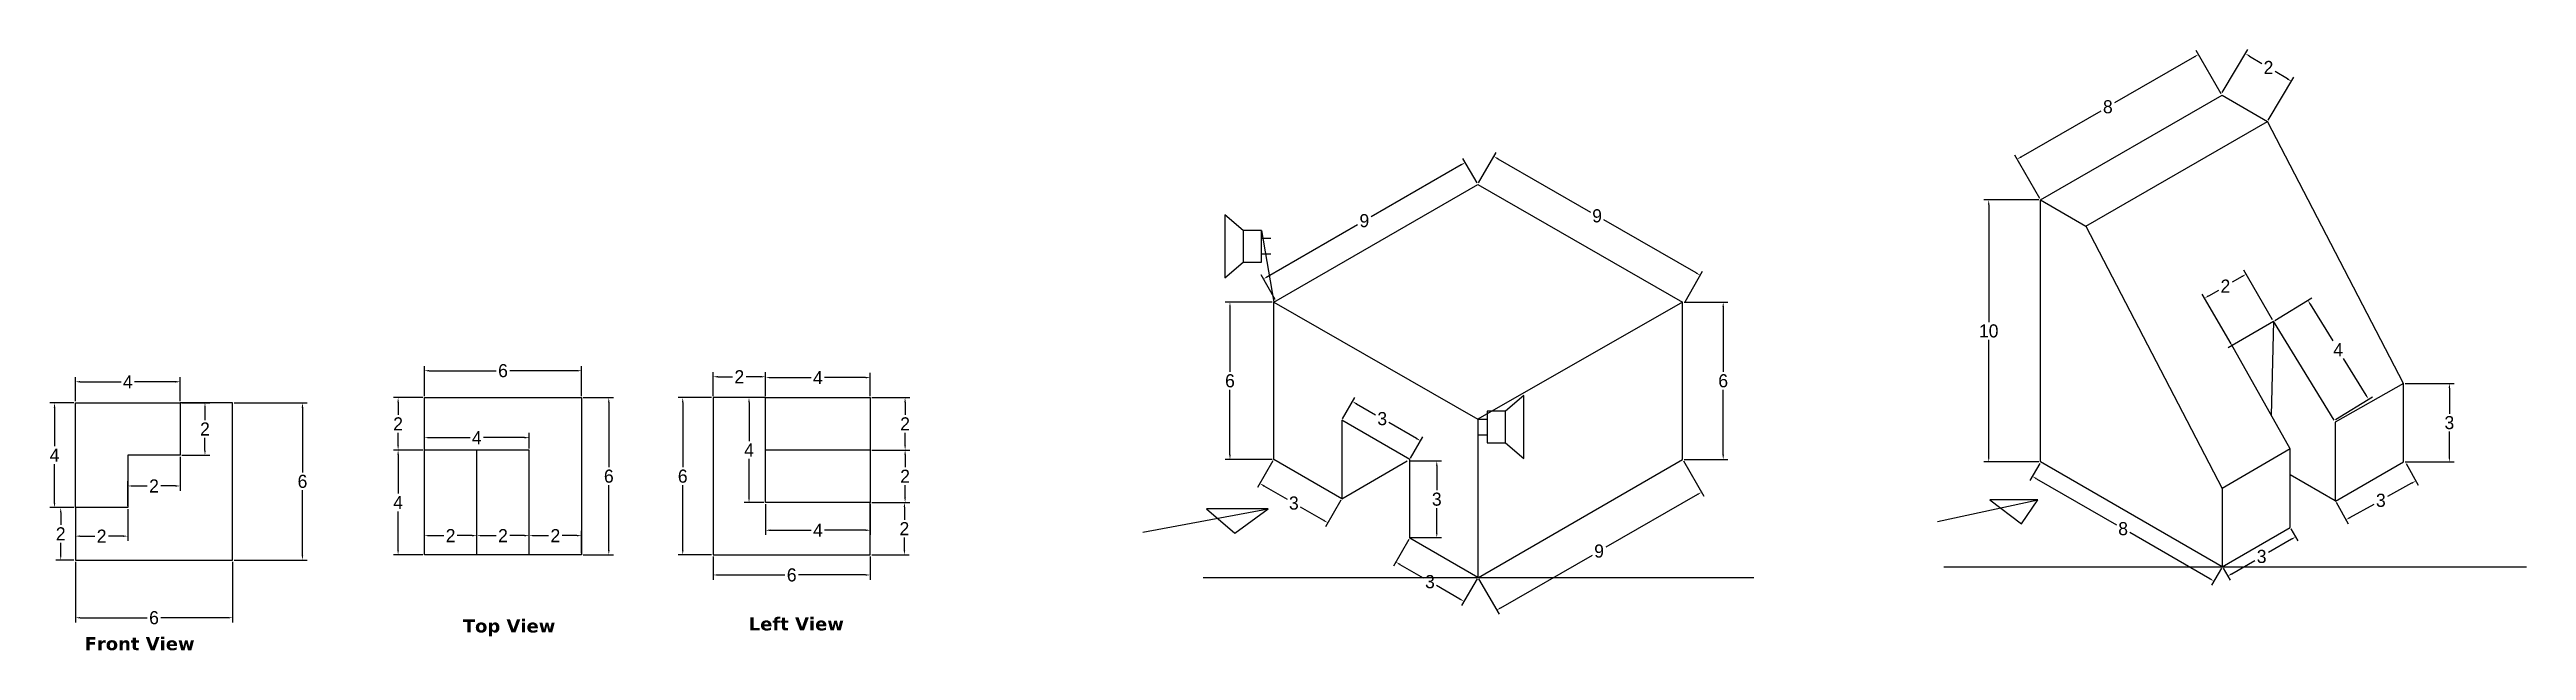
# Model space of a CAD drawing. Header units: inches. Extents: x 14.1 to 108.7, y 10.4 to 33.3.
import ezdxf

# ---------------------------------------------------------------- set-up
doc = ezdxf.new("R2010")
doc.units = ezdxf.units.IN
doc.header["$MEASUREMENT"] = 0
doc.dimstyles.get("Standard").update_dxf_attribs({"dimtxt": 0.5, "dimasz": 0.18, "dimexe": 0.18, "dimexo": 0.0625, "dimgap": 0.09, "dimtad": 0, "dimtih": 1, "dimtoh": 1, "dimdec": 0, "dimzin": 0, "dimdsep": 46, "dimtxsty": 'Standard', "dimcen": 0.09, "dimadec": 0, "dimazin": 0, "dimtfac": 1, "dimtdec": 0, "dimtofl": 0, "dimtmove": 0, "dimatfit": 3, "dimfxl": 1, "dimtolj": 1, "dimtzin": 0, "dimarcsym": 0})

# ---------------------------------------------------------------- blocks, each defined once
blk = doc.blocks.new('*D2')
at = {"color": 0, "lineweight": -2}
for p, q in [((21.146, 19.86), (23.931, 19.86)), ((23.751, 19.68), (23.751, 17.2)), ((23.751, 14.04), (23.751, 16.52)), ((21.146, 13.86), (23.931, 13.86))]:
    blk.add_line(p, q, dxfattribs=at)
at = {"color": 0}
for points in [[(23.721, 19.68), (23.781, 19.68), (23.751, 19.86)], [(23.721, 14.04), (23.781, 14.04), (23.751, 13.86)]]:
    blk.add_solid(points, dxfattribs=at)
at = {"layer": 'Defpoints', "color": 0}
for p in [(21.084, 19.86), (23.751, 19.86), (21.084, 13.86)]:
    blk.add_point(p, dxfattribs=at)
at = {"color": 0, "insert": (23.751, 16.86), "char_height": 0.5, "attachment_point": 5}
blk.add_mtext('\\A1;6', dxfattribs=at)
blk = doc.blocks.new('*D3')
at = {"color": 0, "lineweight": -2}
for p, q in [((15.084, 13.797), (15.084, 11.477)), ((21.084, 13.797), (21.084, 11.477)), ((15.264, 11.657), (17.827, 11.657)), ((20.904, 11.657), (18.34, 11.657))]:
    blk.add_line(p, q, dxfattribs=at)
at = {"color": 0}
for points in [[(15.264, 11.687), (15.264, 11.627), (15.084, 11.657)], [(20.904, 11.687), (20.904, 11.627), (21.084, 11.657)]]:
    blk.add_solid(points, dxfattribs=at)
at = {"layer": 'Defpoints', "color": 0}
for p in [(15.084, 13.86), (21.084, 13.86), (21.084, 11.657)]:
    blk.add_point(p, dxfattribs=at)
at = {"color": 0, "insert": (18.084, 11.657), "char_height": 0.5, "attachment_point": 5}
blk.add_mtext('\\A1;6', dxfattribs=at)
blk = doc.blocks.new('*D4')
at = {"color": 0, "lineweight": -2}
for p, q in [((15.084, 15.797), (15.084, 14.591)), ((17.084, 15.797), (17.084, 14.591)), ((15.264, 14.771), (15.827, 14.771)), ((16.904, 14.771), (16.34, 14.771))]:
    blk.add_line(p, q, dxfattribs=at)
at = {"color": 0}
for points in [[(15.264, 14.801), (15.264, 14.741), (15.084, 14.771)], [(16.904, 14.801), (16.904, 14.741), (17.084, 14.771)]]:
    blk.add_solid(points, dxfattribs=at)
at = {"layer": 'Defpoints', "color": 0}
for p in [(15.084, 15.86), (17.084, 15.86), (17.084, 14.771)]:
    blk.add_point(p, dxfattribs=at)
at = {"color": 0, "insert": (16.084, 14.771), "char_height": 0.5, "attachment_point": 5}
blk.add_mtext('\\A1;2', dxfattribs=at)
blk = doc.blocks.new('*D5')
at = {"color": 0, "lineweight": -2}
for p, q in [((19.084, 17.797), (19.084, 16.506)), ((17.084, 15.922), (17.084, 16.866)), ((17.264, 16.686), (17.827, 16.686)), ((18.904, 16.686), (18.34, 16.686))]:
    blk.add_line(p, q, dxfattribs=at)
at = {"color": 0}
for points in [[(17.264, 16.716), (17.264, 16.656), (17.084, 16.686)], [(18.904, 16.716), (18.904, 16.656), (19.084, 16.686)]]:
    blk.add_solid(points, dxfattribs=at)
at = {"layer": 'Defpoints', "color": 0}
for p in [(19.084, 17.86), (19.084, 16.686), (17.084, 15.86)]:
    blk.add_point(p, dxfattribs=at)
at = {"color": 0, "insert": (18.084, 16.686), "char_height": 0.5, "attachment_point": 5}
blk.add_mtext('\\A1;2', dxfattribs=at)
blk = doc.blocks.new('*D6')
at = {"color": 0, "lineweight": -2}
for p, q in [((15.084, 19.922), (15.084, 20.843)), ((19.084, 19.922), (19.084, 20.843)), ((15.264, 20.663), (16.827, 20.663)), ((18.904, 20.663), (17.34, 20.663))]:
    blk.add_line(p, q, dxfattribs=at)
at = {"color": 0}
for points in [[(15.264, 20.693), (15.264, 20.633), (15.084, 20.663)], [(18.904, 20.693), (18.904, 20.633), (19.084, 20.663)]]:
    blk.add_solid(points, dxfattribs=at)
at = {"layer": 'Defpoints', "color": 0}
for p in [(15.084, 19.86), (19.084, 20.663), (19.084, 19.86)]:
    blk.add_point(p, dxfattribs=at)
at = {"color": 0, "insert": (17.084, 20.663), "char_height": 0.5, "attachment_point": 5}
blk.add_mtext('\\A1;4', dxfattribs=at)
blk = doc.blocks.new('*D7')
at = {"color": 0, "lineweight": -2}
for p, q in [((28.406, 20.12), (28.406, 21.265)), ((28.586, 21.085), (31.149, 21.085)), ((34.226, 21.085), (31.662, 21.085)), ((34.406, 20.12), (34.406, 21.265))]:
    blk.add_line(p, q, dxfattribs=at)
at = {"color": 0}
for points in [[(28.586, 21.115), (28.586, 21.055), (28.406, 21.085)], [(34.226, 21.115), (34.226, 21.055), (34.406, 21.085)]]:
    blk.add_solid(points, dxfattribs=at)
at = {"layer": 'Defpoints', "color": 0}
for p in [(34.406, 21.085), (28.406, 20.058), (34.406, 20.058)]:
    blk.add_point(p, dxfattribs=at)
at = {"color": 0, "insert": (31.406, 21.085), "char_height": 0.5, "attachment_point": 5}
blk.add_mtext('\\A1;6', dxfattribs=at)
blk = doc.blocks.new('*D8')
at = {"color": 0, "lineweight": -2}
for p, q in [((28.406, 18.12), (28.406, 18.71)), ((28.586, 18.53), (30.149, 18.53)), ((32.226, 18.53), (30.662, 18.53)), ((32.406, 18.12), (32.406, 18.71))]:
    blk.add_line(p, q, dxfattribs=at)
at = {"color": 0}
for points in [[(28.586, 18.56), (28.586, 18.5), (28.406, 18.53)], [(32.226, 18.56), (32.226, 18.5), (32.406, 18.53)]]:
    blk.add_solid(points, dxfattribs=at)
at = {"layer": 'Defpoints', "color": 0}
for p in [(28.406, 18.058), (32.406, 18.53), (32.406, 18.058)]:
    blk.add_point(p, dxfattribs=at)
at = {"color": 0, "insert": (30.406, 18.53), "char_height": 0.5, "attachment_point": 5}
blk.add_mtext('\\A1;4', dxfattribs=at)
blk = doc.blocks.new('*D9')
at = {"color": 0, "lineweight": -2}
for p, q in [((28.406, 14.12), (28.406, 14.97)), ((28.586, 14.79), (29.149, 14.79)), ((30.226, 14.79), (29.662, 14.79)), ((30.406, 14.12), (30.406, 14.97))]:
    blk.add_line(p, q, dxfattribs=at)
at = {"color": 0}
for points in [[(28.586, 14.82), (28.586, 14.76), (28.406, 14.79)], [(30.226, 14.82), (30.226, 14.76), (30.406, 14.79)]]:
    blk.add_solid(points, dxfattribs=at)
at = {"layer": 'Defpoints', "color": 0}
for p in [(30.406, 14.79), (28.406, 14.058), (30.406, 14.058)]:
    blk.add_point(p, dxfattribs=at)
at = {"color": 0, "insert": (29.406, 14.79), "char_height": 0.5, "attachment_point": 5}
blk.add_mtext('\\A1;2', dxfattribs=at)
blk = doc.blocks.new('*D10')
at = {"color": 0, "lineweight": -2}
for p, q in [((30.406, 14.12), (30.406, 14.97)), ((30.586, 14.79), (31.149, 14.79)), ((32.226, 14.79), (31.662, 14.79)), ((32.406, 14.12), (32.406, 14.97))]:
    blk.add_line(p, q, dxfattribs=at)
at = {"color": 0}
for points in [[(30.586, 14.82), (30.586, 14.76), (30.406, 14.79)], [(32.226, 14.82), (32.226, 14.76), (32.406, 14.79)]]:
    blk.add_solid(points, dxfattribs=at)
at = {"layer": 'Defpoints', "color": 0}
for p in [(32.406, 14.79), (30.406, 14.058), (32.406, 14.058)]:
    blk.add_point(p, dxfattribs=at)
at = {"color": 0, "insert": (31.406, 14.79), "char_height": 0.5, "attachment_point": 5}
blk.add_mtext('\\A1;2', dxfattribs=at)
blk = doc.blocks.new('*D11')
at = {"color": 0, "lineweight": -2}
for p, q in [((32.406, 14.12), (32.406, 14.97)), ((32.586, 14.79), (33.149, 14.79)), ((34.226, 14.79), (33.662, 14.79)), ((34.406, 14.12), (34.406, 14.97))]:
    blk.add_line(p, q, dxfattribs=at)
at = {"color": 0}
for points in [[(32.586, 14.82), (32.586, 14.76), (32.406, 14.79)], [(34.226, 14.82), (34.226, 14.76), (34.406, 14.79)]]:
    blk.add_solid(points, dxfattribs=at)
at = {"layer": 'Defpoints', "color": 0}
for p in [(34.406, 14.79), (32.406, 14.058), (34.406, 14.058)]:
    blk.add_point(p, dxfattribs=at)
at = {"color": 0, "insert": (33.406, 14.79), "char_height": 0.5, "attachment_point": 5}
blk.add_mtext('\\A1;2', dxfattribs=at)
blk = doc.blocks.new('*D12')
at = {"color": 0, "lineweight": -2}
for p, q in [((34.468, 20.058), (35.625, 20.058)), ((35.445, 19.878), (35.445, 17.398)), ((35.445, 14.238), (35.445, 16.718)), ((34.468, 14.058), (35.625, 14.058))]:
    blk.add_line(p, q, dxfattribs=at)
at = {"color": 0}
for points in [[(35.415, 19.878), (35.475, 19.878), (35.445, 20.058)], [(35.415, 14.238), (35.475, 14.238), (35.445, 14.058)]]:
    blk.add_solid(points, dxfattribs=at)
at = {"layer": 'Defpoints', "color": 0}
for p in [(34.406, 20.058), (35.445, 20.058), (34.406, 14.058)]:
    blk.add_point(p, dxfattribs=at)
at = {"color": 0, "insert": (35.445, 17.058), "char_height": 0.5, "attachment_point": 5}
blk.add_mtext('\\A1;6', dxfattribs=at)
blk = doc.blocks.new('*D14')
at = {"color": 0, "lineweight": -2}
for p, q in [((39.428, 13.995), (39.428, 13.109)), ((39.608, 13.289), (42.171, 13.289)), ((45.248, 13.289), (42.684, 13.289)), ((45.428, 13.995), (45.428, 13.109))]:
    blk.add_line(p, q, dxfattribs=at)
at = {"color": 0}
for points in [[(39.608, 13.319), (39.608, 13.259), (39.428, 13.289)], [(45.248, 13.319), (45.248, 13.259), (45.428, 13.289)]]:
    blk.add_solid(points, dxfattribs=at)
at = {"layer": 'Defpoints', "color": 0}
for p in [(39.428, 14.058), (45.428, 14.058), (45.428, 13.289)]:
    blk.add_point(p, dxfattribs=at)
at = {"color": 0, "insert": (42.428, 13.289), "char_height": 0.5, "attachment_point": 5}
blk.add_mtext('\\A1;6', dxfattribs=at)
blk = doc.blocks.new('*D15')
at = {"color": 0, "lineweight": -2}
for p, q in [((39.365, 20.058), (38.088, 20.058)), ((38.268, 19.878), (38.268, 17.398)), ((38.268, 14.238), (38.268, 16.718)), ((39.365, 14.058), (38.088, 14.058))]:
    blk.add_line(p, q, dxfattribs=at)
at = {"color": 0}
for points in [[(38.238, 19.878), (38.298, 19.878), (38.268, 20.058)], [(38.238, 14.238), (38.298, 14.238), (38.268, 14.058)]]:
    blk.add_solid(points, dxfattribs=at)
at = {"layer": 'Defpoints', "color": 0}
for p in [(38.268, 20.058), (39.428, 20.058), (39.428, 14.058)]:
    blk.add_point(p, dxfattribs=at)
at = {"color": 0, "insert": (38.268, 17.058), "char_height": 0.5, "attachment_point": 5}
blk.add_mtext('\\A1;6', dxfattribs=at)
blk = doc.blocks.new('*D16')
at = {"color": 0, "lineweight": -2}
for p, q in [((45.49, 18.058), (46.936, 18.058)), ((46.756, 17.878), (46.756, 17.398)), ((46.756, 16.238), (46.756, 16.718)), ((45.49, 16.058), (46.936, 16.058))]:
    blk.add_line(p, q, dxfattribs=at)
at = {"color": 0}
for points in [[(46.726, 17.878), (46.786, 17.878), (46.756, 18.058)], [(46.726, 16.238), (46.786, 16.238), (46.756, 16.058)]]:
    blk.add_solid(points, dxfattribs=at)
at = {"layer": 'Defpoints', "color": 0}
for p in [(45.428, 18.058), (46.756, 18.058), (45.428, 16.058)]:
    blk.add_point(p, dxfattribs=at)
at = {"color": 0, "insert": (46.756, 17.058), "char_height": 0.5, "attachment_point": 5}
blk.add_mtext('\\A1;2', dxfattribs=at)
blk = doc.blocks.new('*D17')
at = {"color": 0, "lineweight": -2}
for p, q in [((45.49, 20.058), (46.936, 20.058)), ((46.756, 19.878), (46.756, 19.398)), ((45.49, 18.058), (46.936, 18.058)), ((46.756, 18.238), (46.756, 18.718))]:
    blk.add_line(p, q, dxfattribs=at)
at = {"color": 0}
for points in [[(46.726, 19.878), (46.786, 19.878), (46.756, 20.058)], [(46.726, 18.238), (46.786, 18.238), (46.756, 18.058)]]:
    blk.add_solid(points, dxfattribs=at)
at = {"layer": 'Defpoints', "color": 0}
for p in [(45.428, 20.058), (46.756, 20.058), (45.428, 18.058)]:
    blk.add_point(p, dxfattribs=at)
at = {"color": 0, "insert": (46.756, 19.058), "char_height": 0.5, "attachment_point": 5}
blk.add_mtext('\\A1;2', dxfattribs=at)
blk = doc.blocks.new('*D18')
at = {"color": 0, "lineweight": -2}
for p, q in [((41.428, 20.12), (41.428, 21.002)), ((41.608, 20.822), (43.171, 20.822)), ((45.248, 20.822), (43.684, 20.822)), ((45.428, 20.12), (45.428, 21.002))]:
    blk.add_line(p, q, dxfattribs=at)
at = {"color": 0}
for points in [[(41.608, 20.852), (41.608, 20.792), (41.428, 20.822)], [(45.248, 20.852), (45.248, 20.792), (45.428, 20.822)]]:
    blk.add_solid(points, dxfattribs=at)
at = {"layer": 'Defpoints', "color": 0}
for p in [(45.428, 20.822), (41.428, 20.058), (45.428, 20.058)]:
    blk.add_point(p, dxfattribs=at)
at = {"color": 0, "insert": (43.428, 20.822), "char_height": 0.5, "attachment_point": 5}
blk.add_mtext('\\A1;4', dxfattribs=at)
blk = doc.blocks.new('*D19')
at = {"color": 0, "lineweight": -2}
for p, q in [((41.365, 20.058), (40.618, 20.058)), ((40.798, 19.878), (40.798, 18.398)), ((40.798, 16.238), (40.798, 17.718)), ((41.365, 16.058), (40.618, 16.058))]:
    blk.add_line(p, q, dxfattribs=at)
at = {"color": 0}
for points in [[(40.768, 19.878), (40.828, 19.878), (40.798, 20.058)], [(40.768, 16.238), (40.828, 16.238), (40.798, 16.058)]]:
    blk.add_solid(points, dxfattribs=at)
at = {"layer": 'Defpoints', "color": 0}
for p in [(40.798, 20.058), (41.428, 20.058), (41.428, 16.058)]:
    blk.add_point(p, dxfattribs=at)
at = {"color": 0, "insert": (40.798, 18.058), "char_height": 0.5, "attachment_point": 5}
blk.add_mtext('\\A1;4', dxfattribs=at)
blk = doc.blocks.new('*D20')
at = {"color": 0, "lineweight": -2}
for p, q in [((45.49, 16.058), (46.91, 16.058)), ((46.73, 15.878), (46.73, 15.398)), ((46.73, 14.238), (46.73, 14.718)), ((45.49, 14.058), (46.91, 14.058))]:
    blk.add_line(p, q, dxfattribs=at)
at = {"color": 0}
for points in [[(46.7, 15.878), (46.76, 15.878), (46.73, 16.058)], [(46.7, 14.238), (46.76, 14.238), (46.73, 14.058)]]:
    blk.add_solid(points, dxfattribs=at)
at = {"layer": 'Defpoints', "color": 0}
for p in [(45.428, 16.058), (46.73, 16.058), (45.428, 14.058)]:
    blk.add_point(p, dxfattribs=at)
at = {"color": 0, "insert": (46.73, 15.058), "char_height": 0.5, "attachment_point": 5}
blk.add_mtext('\\A1;2', dxfattribs=at)
blk = doc.blocks.new('*D22')
at = {"color": 0, "lineweight": -2}
for p, q in [((19.146, 19.86), (20.209, 19.86)), ((20.029, 19.68), (20.029, 19.2)), ((20.029, 18.04), (20.029, 18.52)), ((19.146, 17.86), (20.209, 17.86))]:
    blk.add_line(p, q, dxfattribs=at)
at = {"color": 0}
for points in [[(19.999, 19.68), (20.059, 19.68), (20.029, 19.86)], [(19.999, 18.04), (20.059, 18.04), (20.029, 17.86)]]:
    blk.add_solid(points, dxfattribs=at)
at = {"layer": 'Defpoints', "color": 0}
for p in [(19.084, 19.86), (20.029, 19.86), (19.084, 17.86)]:
    blk.add_point(p, dxfattribs=at)
at = {"color": 0, "insert": (20.029, 18.86), "char_height": 0.5, "attachment_point": 5}
blk.add_mtext('\\A1;2', dxfattribs=at)
blk = doc.blocks.new('*D23')
at = {"color": 0, "lineweight": -2}
for p, q in [((15.021, 15.86), (14.342, 15.86)), ((14.522, 15.68), (14.522, 15.2)), ((14.522, 14.04), (14.522, 14.52)), ((15.021, 13.86), (14.342, 13.86))]:
    blk.add_line(p, q, dxfattribs=at)
at = {"color": 0}
for points in [[(14.492, 15.68), (14.552, 15.68), (14.522, 15.86)], [(14.492, 14.04), (14.552, 14.04), (14.522, 13.86)]]:
    blk.add_solid(points, dxfattribs=at)
at = {"layer": 'Defpoints', "color": 0}
for p in [(14.522, 15.86), (15.084, 15.86), (15.084, 13.86)]:
    blk.add_point(p, dxfattribs=at)
at = {"color": 0, "insert": (14.522, 14.86), "char_height": 0.5, "attachment_point": 5}
blk.add_mtext('\\A1;2', dxfattribs=at)
blk = doc.blocks.new('*D24')
at = {"color": 0, "lineweight": -2}
for p, q in [((15.021, 19.86), (14.105, 19.86)), ((14.285, 19.68), (14.285, 18.2)), ((14.285, 16.04), (14.285, 17.52)), ((15.021, 15.86), (14.105, 15.86))]:
    blk.add_line(p, q, dxfattribs=at)
at = {"color": 0}
for points in [[(14.255, 19.68), (14.315, 19.68), (14.285, 19.86)], [(14.255, 16.04), (14.315, 16.04), (14.285, 15.86)]]:
    blk.add_solid(points, dxfattribs=at)
at = {"layer": 'Defpoints', "color": 0}
for p in [(14.285, 19.86), (15.084, 19.86), (15.084, 15.86)]:
    blk.add_point(p, dxfattribs=at)
at = {"color": 0, "insert": (14.285, 17.86), "char_height": 0.5, "attachment_point": 5}
blk.add_mtext('\\A1;4', dxfattribs=at)
blk = doc.blocks.new('*D25')
at = {"color": 0, "lineweight": -2}
for p, q in [((28.343, 18.058), (27.222, 18.058)), ((27.402, 17.878), (27.402, 16.398)), ((27.402, 14.238), (27.402, 15.718)), ((28.343, 14.058), (27.222, 14.058))]:
    blk.add_line(p, q, dxfattribs=at)
at = {"color": 0}
for points in [[(27.372, 17.878), (27.432, 17.878), (27.402, 18.058)], [(27.372, 14.238), (27.432, 14.238), (27.402, 14.058)]]:
    blk.add_solid(points, dxfattribs=at)
at = {"layer": 'Defpoints', "color": 0}
for p in [(27.402, 18.058), (28.406, 18.058), (28.406, 14.058)]:
    blk.add_point(p, dxfattribs=at)
at = {"color": 0, "insert": (27.402, 16.058), "char_height": 0.5, "attachment_point": 5}
blk.add_mtext('\\A1;4', dxfattribs=at)
blk = doc.blocks.new('*D26')
at = {"color": 0, "lineweight": -2}
for p, q in [((28.343, 20.058), (27.222, 20.058)), ((27.402, 19.878), (27.402, 19.398)), ((28.343, 18.058), (27.222, 18.058)), ((27.402, 18.238), (27.402, 18.718))]:
    blk.add_line(p, q, dxfattribs=at)
at = {"color": 0}
for points in [[(27.372, 19.878), (27.432, 19.878), (27.402, 20.058)], [(27.372, 18.238), (27.432, 18.238), (27.402, 18.058)]]:
    blk.add_solid(points, dxfattribs=at)
at = {"layer": 'Defpoints', "color": 0}
for p in [(27.402, 20.058), (28.406, 20.058), (28.406, 18.058)]:
    blk.add_point(p, dxfattribs=at)
at = {"color": 0, "insert": (27.402, 19.058), "char_height": 0.5, "attachment_point": 5}
blk.add_mtext('\\A1;2', dxfattribs=at)
blk = doc.blocks.new('*D27')
at = {"color": 0, "lineweight": -2}
for p, q in [((41.428, 15.995), (41.428, 14.817)), ((45.428, 15.995), (45.428, 14.817)), ((41.608, 14.997), (43.171, 14.997)), ((45.248, 14.997), (43.684, 14.997))]:
    blk.add_line(p, q, dxfattribs=at)
at = {"color": 0}
for points in [[(41.608, 15.027), (41.608, 14.967), (41.428, 14.997)], [(45.248, 15.027), (45.248, 14.967), (45.428, 14.997)]]:
    blk.add_solid(points, dxfattribs=at)
at = {"layer": 'Defpoints', "color": 0}
for p in [(41.428, 16.058), (45.428, 16.058), (45.428, 14.997)]:
    blk.add_point(p, dxfattribs=at)
at = {"color": 0, "insert": (43.428, 14.997), "char_height": 0.5, "attachment_point": 5}
blk.add_mtext('\\A1;4', dxfattribs=at)
blk = doc.blocks.new('*D28')
at = {"color": 0, "lineweight": -2}
for p, q in [((39.428, 20.12), (39.428, 21.035)), ((39.608, 20.855), (40.171, 20.855)), ((41.248, 20.855), (40.684, 20.855)), ((41.428, 20.12), (41.428, 21.035))]:
    blk.add_line(p, q, dxfattribs=at)
at = {"color": 0}
for points in [[(39.608, 20.885), (39.608, 20.825), (39.428, 20.855)], [(41.248, 20.885), (41.248, 20.825), (41.428, 20.855)]]:
    blk.add_solid(points, dxfattribs=at)
at = {"layer": 'Defpoints', "color": 0}
for p in [(41.428, 20.855), (39.428, 20.058), (41.428, 20.058)]:
    blk.add_point(p, dxfattribs=at)
at = {"color": 0, "insert": (40.428, 20.855), "char_height": 0.5, "attachment_point": 5}
blk.add_mtext('\\A1;2', dxfattribs=at)
blk = doc.blocks.new('*D29')
at = {"color": 0, "lineweight": -2}
for p, q in [((76.5, 23.698), (78.167, 23.698)), ((77.987, 23.518), (77.987, 21.038)), ((77.987, 17.878), (77.987, 20.358)), ((76.5, 17.698), (78.167, 17.698))]:
    blk.add_line(p, q, dxfattribs=at)
at = {"color": 0}
for points in [[(77.957, 23.518), (78.017, 23.518), (77.987, 23.698)], [(77.957, 17.878), (78.017, 17.878), (77.987, 17.698)]]:
    blk.add_solid(points, dxfattribs=at)
at = {"layer": 'Defpoints', "color": 0}
for p in [(76.438, 23.698), (77.987, 23.698), (76.438, 17.698)]:
    blk.add_point(p, dxfattribs=at)
at = {"color": 0, "insert": (77.987, 20.698), "char_height": 0.5, "attachment_point": 5}
blk.add_mtext('\\A1;6', dxfattribs=at)
blk = doc.blocks.new('*D31')
at = {"color": 0, "lineweight": -2}
for p, q in [((76.469, 17.644), (77.247, 16.292)), ((77.001, 16.359), (73.505, 14.346)), ((69.496, 12.038), (72.992, 14.051)), ((68.652, 13.144), (69.43, 11.792))]:
    blk.add_line(p, q, dxfattribs=at)
at = {"color": 0}
for points in [[(76.986, 16.385), (77.016, 16.333), (77.157, 16.448)], [(69.481, 12.064), (69.511, 12.012), (69.34, 11.948)]]:
    blk.add_solid(points, dxfattribs=at)
at = {"layer": 'Defpoints', "color": 0}
for p in [(76.438, 17.698), (77.157, 16.448), (68.621, 13.198)]:
    blk.add_point(p, dxfattribs=at)
at = {"color": 0, "insert": (73.249, 14.198), "char_height": 0.5, "attachment_point": 5}
blk.add_mtext('\\A1;9', dxfattribs=at)
blk = doc.blocks.new('*D32')
at = {"color": 0, "lineweight": -2}
for p, q in [((63.456, 19.252), (63.926, 20.065)), ((63.991, 19.819), (64.714, 19.402)), ((66.278, 18.499), (65.228, 19.106)), ((66.054, 17.752), (66.524, 18.565))]:
    blk.add_line(p, q, dxfattribs=at)
at = {"color": 0}
for points in [[(64.006, 19.845), (63.976, 19.793), (63.836, 19.909)], [(66.293, 18.525), (66.263, 18.473), (66.434, 18.409)]]:
    blk.add_solid(points, dxfattribs=at)
at = {"layer": 'Defpoints', "color": 0}
for p in [(63.425, 19.198), (66.434, 18.409), (66.023, 17.698)]:
    blk.add_point(p, dxfattribs=at)
at = {"color": 0, "insert": (64.971, 19.254), "char_height": 0.5, "attachment_point": 5}
blk.add_mtext('\\A1;3', dxfattribs=at)
blk = doc.blocks.new('*D33')
at = {"color": 0, "lineweight": -2}
for p, q in [((60.795, 17.644), (60.207, 16.625)), ((60.453, 16.691), (61.339, 16.179)), ((63.394, 16.144), (62.805, 15.125)), ((62.739, 15.371), (61.853, 15.882))]:
    blk.add_line(p, q, dxfattribs=at)
at = {"color": 0}
for points in [[(60.468, 16.717), (60.438, 16.665), (60.297, 16.781)], [(62.754, 15.397), (62.724, 15.345), (62.895, 15.281)]]:
    blk.add_solid(points, dxfattribs=at)
at = {"layer": 'Defpoints', "color": 0}
for p in [(60.827, 17.698), (63.425, 16.198), (62.895, 15.281)]:
    blk.add_point(p, dxfattribs=at)
at = {"color": 0, "insert": (61.596, 16.031), "char_height": 0.5, "attachment_point": 5}
blk.add_mtext('\\A1;3', dxfattribs=at)
blk = doc.blocks.new('*D34')
at = {"color": 0, "lineweight": -2}
for p, q in [((65.992, 14.644), (65.403, 13.624)), ((65.649, 13.69), (66.535, 13.178)), ((67.935, 12.37), (67.048, 12.881)), ((68.59, 13.144), (68.001, 12.124))]:
    blk.add_line(p, q, dxfattribs=at)
at = {"color": 0}
for points in [[(65.664, 13.716), (65.634, 13.664), (65.493, 13.78)], [(67.95, 12.396), (67.92, 12.344), (68.091, 12.28)]]:
    blk.add_solid(points, dxfattribs=at)
at = {"layer": 'Defpoints', "color": 0}
for p in [(66.023, 14.698), (68.621, 13.198), (68.091, 12.28)]:
    blk.add_point(p, dxfattribs=at)
at = {"color": 0, "insert": (66.792, 13.03), "char_height": 0.5, "attachment_point": 5}
blk.add_mtext('\\A1;3', dxfattribs=at)
blk = doc.blocks.new('*D35')
at = {"color": 0, "lineweight": -2}
for p, q in [((67.983, 28.943), (64.544, 26.958)), ((68.59, 28.252), (68.049, 29.189)), ((60.592, 24.676), (64.031, 26.661)), ((60.887, 23.805), (60.346, 24.742))]:
    blk.add_line(p, q, dxfattribs=at)
at = {"color": 0}
for points in [[(67.968, 28.969), (67.998, 28.917), (68.139, 29.033)], [(60.577, 24.702), (60.607, 24.65), (60.436, 24.586)]]:
    blk.add_solid(points, dxfattribs=at)
at = {"layer": 'Defpoints', "color": 0}
for p in [(68.139, 29.033), (68.621, 28.198), (60.918, 23.751)]:
    blk.add_point(p, dxfattribs=at)
at = {"color": 0, "insert": (64.288, 26.81), "char_height": 0.5, "attachment_point": 5}
blk.add_mtext('\\A1;9', dxfattribs=at)
blk = doc.blocks.new('*D36')
at = {"color": 0, "lineweight": -2}
for p, q in [((68.652, 28.252), (69.324, 29.418)), ((69.39, 29.173), (72.917, 27.142)), ((76.957, 24.816), (73.43, 26.847)), ((76.531, 23.716), (77.203, 24.882))]:
    blk.add_line(p, q, dxfattribs=at)
at = {"color": 0}
for points in [[(69.405, 29.199), (69.375, 29.147), (69.234, 29.262)], [(76.972, 24.842), (76.942, 24.79), (77.113, 24.726)]]:
    blk.add_solid(points, dxfattribs=at)
at = {"layer": 'Defpoints', "color": 0}
for p in [(68.621, 28.198), (77.113, 24.726), (76.5, 23.662)]:
    blk.add_point(p, dxfattribs=at)
at = {"color": 0, "insert": (73.173, 26.994), "char_height": 0.5, "attachment_point": 5}
blk.add_mtext('\\A1;9', dxfattribs=at)
blk = doc.blocks.new('*D37')
at = {"color": 0, "lineweight": -2}
for p, q in [((60.764, 23.698), (58.978, 23.698)), ((59.158, 23.518), (59.158, 21.038)), ((59.158, 17.878), (59.158, 20.358)), ((60.764, 17.698), (58.978, 17.698))]:
    blk.add_line(p, q, dxfattribs=at)
at = {"color": 0}
for points in [[(59.128, 23.518), (59.188, 23.518), (59.158, 23.698)], [(59.128, 17.878), (59.188, 17.878), (59.158, 17.698)]]:
    blk.add_solid(points, dxfattribs=at)
at = {"layer": 'Defpoints', "color": 0}
for p in [(60.827, 23.698), (59.158, 17.698), (60.827, 17.698)]:
    blk.add_point(p, dxfattribs=at)
at = {"color": 0, "insert": (59.158, 20.698), "char_height": 0.5, "attachment_point": 5}
blk.add_mtext('\\A1;6', dxfattribs=at)
blk = doc.blocks.new('*D38')
at = {"color": 0, "lineweight": -2}
for p, q in [((66.054, 17.644), (67.233, 17.644)), ((67.053, 17.464), (67.053, 16.52)), ((67.053, 14.896), (67.053, 15.84)), ((66.054, 14.716), (67.233, 14.716))]:
    blk.add_line(p, q, dxfattribs=at)
at = {"color": 0}
for points in [[(67.023, 17.464), (67.083, 17.464), (67.053, 17.644)], [(67.023, 14.896), (67.083, 14.896), (67.053, 14.716)]]:
    blk.add_solid(points, dxfattribs=at)
at = {"layer": 'Defpoints', "color": 0}
for p in [(65.992, 17.644), (65.992, 14.716), (67.053, 14.716)]:
    blk.add_point(p, dxfattribs=at)
at = {"color": 0, "insert": (67.053, 16.18), "char_height": 0.5, "attachment_point": 5}
blk.add_mtext('\\A1;3', dxfattribs=at)
blk = doc.blocks.new('Speaker')
at = {"color": 7}
for p, q in [((0.25, 0.15), (0.15, 0.05)), ((0.25, -0.25), (0.25, 0.15)), ((0, 0), (0.05, 0)), ((0.05, 0.05), (0.05, -0.15)), ((0.15, 0.05), (0.05, 0.05)), ((0.15, -0.15), (0.15, 0.05)), ((0, -0.1), (0.05, -0.1)), ((0.05, -0.15), (0.15, -0.15)), ((0.15, -0.15), (0.25, -0.25))]:
    blk.add_line(p, q, dxfattribs=at)
blk = doc.blocks.new('*D42')
at = {"color": 0, "lineweight": -2}
for p, q in [((90.042, 27.602), (87.943, 27.602)), ((88.123, 27.422), (88.123, 22.942)), ((88.123, 17.782), (88.123, 22.262)), ((90.042, 17.602), (87.943, 17.602))]:
    blk.add_line(p, q, dxfattribs=at)
at = {"color": 0}
for points in [[(88.093, 27.422), (88.153, 27.422), (88.123, 27.602)], [(88.093, 17.782), (88.153, 17.782), (88.123, 17.602)]]:
    blk.add_solid(points, dxfattribs=at)
at = {"layer": 'Defpoints', "color": 0}
for p in [(88.123, 27.602), (90.105, 27.602), (90.105, 17.602)]:
    blk.add_point(p, dxfattribs=at)
at = {"color": 0, "insert": (88.123, 22.602), "char_height": 0.5, "attachment_point": 5}
blk.add_mtext('\\A1;10', dxfattribs=at)
blk = doc.blocks.new('*D43')
at = {"color": 0, "lineweight": -2}
for p, q in [((97.002, 31.656), (96.045, 33.313)), ((95.979, 33.067), (92.928, 31.305)), ((89.363, 29.247), (92.414, 31.009)), ((90.073, 27.656), (89.117, 29.313))]:
    blk.add_line(p, q, dxfattribs=at)
at = {"color": 0}
for points in [[(95.964, 33.093), (95.994, 33.041), (96.135, 33.157)], [(89.348, 29.273), (89.378, 29.221), (89.207, 29.157)]]:
    blk.add_solid(points, dxfattribs=at)
at = {"layer": 'Defpoints', "color": 0}
for p in [(96.135, 33.157), (97.033, 31.602), (90.105, 27.602)]:
    blk.add_point(p, dxfattribs=at)
at = {"color": 0, "insert": (92.671, 31.157), "char_height": 0.5, "attachment_point": 5}
blk.add_mtext('\\A1;8', dxfattribs=at)
blk = doc.blocks.new('*D44')
at = {"color": 0, "lineweight": -2}
for p, q in [((99.044, 23.007), (100.457, 23.873)), ((100.398, 23.625), (101.254, 22.228)), ((102.527, 20.151), (101.671, 21.548)), ((101.362, 19.225), (102.775, 20.091))]:
    blk.add_line(p, q, dxfattribs=at)
at = {"color": 0}
for points in [[(100.423, 23.641), (100.372, 23.61), (100.304, 23.779)], [(102.553, 20.166), (102.502, 20.135), (102.622, 19.997)]]:
    blk.add_solid(points, dxfattribs=at)
at = {"layer": 'Defpoints', "color": 0}
for p in [(98.991, 22.974), (102.622, 19.997), (101.309, 19.193)]:
    blk.add_point(p, dxfattribs=at)
at = {"color": 0, "insert": (101.463, 21.888), "char_height": 0.5, "attachment_point": 5}
blk.add_mtext('\\A1;4', dxfattribs=at)
blk = doc.blocks.new('*D45')
at = {"color": 0, "lineweight": -2}
for p, q in [((104.024, 20.602), (105.889, 20.602)), ((105.709, 20.422), (105.709, 19.442)), ((105.709, 17.782), (105.709, 18.762)), ((104.024, 17.602), (105.889, 17.602))]:
    blk.add_line(p, q, dxfattribs=at)
at = {"color": 0}
for points in [[(105.679, 20.422), (105.739, 20.422), (105.709, 20.602)], [(105.679, 17.782), (105.739, 17.782), (105.709, 17.602)]]:
    blk.add_solid(points, dxfattribs=at)
at = {"layer": 'Defpoints', "color": 0}
for p in [(103.961, 20.602), (103.961, 17.602), (105.709, 17.602)]:
    blk.add_point(p, dxfattribs=at)
at = {"color": 0, "insert": (105.709, 19.102), "char_height": 0.5, "attachment_point": 5}
blk.add_mtext('\\A1;3', dxfattribs=at)
blk = doc.blocks.new('*D46')
at = {"color": 0, "lineweight": -2}
for p, q in [((99.682, 14.653), (98.798, 14.142)), ((99.662, 15.048), (99.928, 14.588)), ((97.069, 13.548), (97.335, 13.088)), ((97.401, 13.334), (98.285, 13.845))]:
    blk.add_line(p, q, dxfattribs=at)
at = {"color": 0}
for points in [[(99.667, 14.679), (99.697, 14.627), (99.838, 14.744)], [(97.386, 13.36), (97.416, 13.308), (97.245, 13.244)]]:
    blk.add_solid(points, dxfattribs=at)
at = {"layer": 'Defpoints', "color": 0}
for p in [(99.631, 15.102), (99.838, 14.744), (97.038, 13.602)]:
    blk.add_point(p, dxfattribs=at)
at = {"color": 0, "insert": (98.542, 13.994), "char_height": 0.5, "attachment_point": 5}
blk.add_mtext('\\A1;3', dxfattribs=at)
blk = doc.blocks.new('*D47')
at = {"color": 0, "lineweight": -2}
for p, q in [((104.054, 17.547), (104.514, 16.722)), ((104.269, 16.791), (103.348, 16.279)), ((101.385, 16.062), (101.845, 15.236)), ((101.915, 15.481), (102.835, 15.993))]:
    blk.add_line(p, q, dxfattribs=at)
at = {"color": 0}
for points in [[(104.254, 16.817), (104.283, 16.765), (104.426, 16.879)], [(101.9, 15.507), (101.929, 15.454), (101.757, 15.393)]]:
    blk.add_solid(points, dxfattribs=at)
at = {"layer": 'Defpoints', "color": 0}
for p in [(104.024, 17.602), (101.355, 16.116), (104.426, 16.879)]:
    blk.add_point(p, dxfattribs=at)
at = {"color": 0, "insert": (103.092, 16.136), "char_height": 0.5, "attachment_point": 5}
blk.add_mtext('\\A1;3', dxfattribs=at)
blk = doc.blocks.new('*D48')
at = {"color": 0, "lineweight": -2}
for p, q in [((90.073, 17.548), (89.698, 16.897)), ((89.944, 16.963), (92.998, 15.202)), ((96.565, 13.145), (93.511, 14.906)), ((97.007, 13.551), (96.631, 12.899))]:
    blk.add_line(p, q, dxfattribs=at)
at = {"color": 0}
for points in [[(89.959, 16.989), (89.929, 16.937), (89.788, 17.053)], [(96.58, 13.171), (96.55, 13.119), (96.721, 13.055)]]:
    blk.add_solid(points, dxfattribs=at)
at = {"layer": 'Defpoints', "color": 0}
for p in [(90.105, 17.602), (97.038, 13.605), (96.721, 13.055)]:
    blk.add_point(p, dxfattribs=at)
at = {"color": 0, "insert": (93.254, 15.054), "char_height": 0.5, "attachment_point": 5}
blk.add_mtext('\\A1;8', dxfattribs=at)
blk = doc.blocks.new('*D49')
at = {"color": 0, "lineweight": -2}
for p, q in [((97.034, 31.71), (98.017, 33.344)), ((98.078, 33.097), (98.548, 32.814)), ((98.794, 30.651), (99.777, 32.285)), ((99.53, 32.223), (99.061, 32.506))]:
    blk.add_line(p, q, dxfattribs=at)
at = {"color": 0}
for points in [[(98.094, 33.122), (98.063, 33.071), (97.924, 33.19)], [(99.546, 32.249), (99.515, 32.198), (99.685, 32.131)]]:
    blk.add_solid(points, dxfattribs=at)
at = {"layer": 'Defpoints', "color": 0}
for p in [(97.002, 31.656), (99.685, 32.131), (98.762, 30.597)]:
    blk.add_point(p, dxfattribs=at)
at = {"color": 0, "insert": (98.804, 32.66), "char_height": 0.5, "attachment_point": 5}
blk.add_mtext('\\A1;2', dxfattribs=at)
blk = doc.blocks.new('*D50')
at = {"color": 0, "lineweight": -2}
for p, q in [((97.797, 24.682), (97.416, 24.462)), ((98.96, 23.028), (97.863, 24.928)), ((97.373, 22.112), (96.276, 24.012)), ((96.522, 23.946), (96.903, 24.166))]:
    blk.add_line(p, q, dxfattribs=at)
at = {"color": 0}
for points in [[(97.782, 24.708), (97.812, 24.656), (97.953, 24.772)], [(96.507, 23.972), (96.537, 23.92), (96.366, 23.856)]]:
    blk.add_solid(points, dxfattribs=at)
at = {"layer": 'Defpoints', "color": 0}
for p in [(97.953, 24.772), (98.991, 22.974), (97.404, 22.058)]:
    blk.add_point(p, dxfattribs=at)
at = {"color": 0, "insert": (97.159, 24.314), "char_height": 0.5, "attachment_point": 5}
blk.add_mtext('\\A1;2', dxfattribs=at)

msp = doc.modelspace()

# ---------------------------------------------------------------- linework, layer by layer
for p, q in [((90.105, 27.602), (97.033, 31.602)), ((97.033, 31.602), (98.762, 30.597)), ((91.834, 26.597), (98.762, 30.597)), ((103.961, 20.602), (98.762, 30.597)), ((60.827, 23.698), (68.621, 28.198)), ((68.621, 28.198), (76.438, 23.698)), ((90.105, 17.602), (90.105, 27.602)), ((90.105, 27.602), (91.834, 26.597)), ((91.834, 26.597), (97.038, 16.593)), ((60.363, 26.432), (60.827, 23.698)), ((60.827, 17.698), (60.827, 23.698)), ((60.827, 23.698), (68.621, 19.237)), ((76.438, 23.698), (68.621, 19.237)), ((76.438, 17.698), (76.438, 23.698)), ((97.26, 21.975), (98.991, 22.974)), ((98.991, 22.974), (98.91, 19.382)), ((101.309, 19.193), (98.991, 22.974)), ((99.631, 18.102), (97.388, 22.086)), ((15.084, 15.86), (15.084, 19.86)), ((15.084, 19.86), (19.084, 19.86)), ((21.084, 19.86), (19.084, 19.86)), ((19.084, 19.86), (19.084, 17.86)), ((21.084, 13.86), (21.084, 19.86)), ((28.406, 20.058), (34.406, 20.058)), ((28.406, 18.058), (28.406, 20.058)), ((28.406, 20.058), (28.406, 20.058)), ((34.406, 20.058), (34.406, 14.058)), ((39.428, 20.058), (39.428, 14.058)), ((41.428, 20.058), (39.428, 20.058)), ((39.428, 20.058), (39.428, 20.058)), ((41.428, 16.058), (41.428, 20.058)), ((41.428, 20.058), (45.428, 20.058)), ((45.428, 20.058), (45.428, 18.058)), ((103.961, 20.602), (101.355, 19.116)), ((103.961, 17.602), (103.961, 20.602)), ((66.023, 17.698), (63.425, 19.198)), ((63.425, 19.198), (63.425, 16.198)), ((68.621, 19.237), (68.621, 13.198)), ((101.355, 19.116), (101.355, 16.116)), ((32.406, 18.058), (28.406, 18.058)), ((28.406, 14.058), (28.406, 18.058)), ((28.406, 18.058), (28.406, 18.058)), ((30.406, 14.058), (30.406, 18.058)), ((30.406, 18.058), (30.406, 18.058)), ((32.406, 14.058), (32.406, 18.058)), ((45.428, 18.058), (41.428, 18.058)), ((45.428, 18.058), (45.428, 16.058)), ((99.631, 18.102), (97.038, 16.593)), ((99.631, 15.102), (99.631, 18.102)), ((19.084, 17.86), (17.084, 17.86)), ((17.084, 17.86), (17.084, 15.86)), ((63.425, 16.198), (60.827, 17.698)), ((63.425, 16.198), (65.929, 17.644)), ((66.023, 14.698), (66.023, 17.698)), ((68.644, 13.198), (76.438, 17.698)), ((97.033, 13.602), (90.105, 17.602)), ((101.355, 16.116), (99.631, 17.111)), ((101.363, 16.102), (103.961, 17.602)), ((86.169, 15.33), (89.994, 16.16)), ((89.994, 16.16), (88.165, 16.16)), ((88.165, 16.16), (89.371, 15.247)), ((89.371, 15.247), (89.994, 16.16)), ((97.038, 16.593), (97.038, 13.602)), ((101.355, 16.116), (101.363, 16.102)), ((17.084, 15.86), (15.084, 15.86)), ((15.084, 15.86), (15.084, 13.86)), ((45.428, 16.058), (41.428, 16.058)), ((45.428, 14.058), (45.428, 16.058)), ((55.836, 14.92), (60.618, 15.816)), ((60.618, 15.816), (58.264, 15.816)), ((58.264, 15.816), (59.348, 14.883)), ((59.348, 14.883), (60.618, 15.816)), ((68.621, 13.198), (66.023, 14.698)), ((97.033, 13.602), (99.631, 15.102)), ((15.084, 13.86), (21.084, 13.86)), ((30.406, 14.058), (28.406, 14.058)), ((32.406, 14.058), (30.406, 14.058)), ((34.406, 14.058), (32.406, 14.058)), ((39.428, 14.058), (45.428, 14.058)), ((86.412, 13.602), (108.652, 13.602)), ((58.132, 13.198), (79.155, 13.198))]:
    msp.add_line(p, q)

# ---------------------------------------------------------------- block references
at = {"xscale": 7, "yscale": 6, "zscale": 5, "rotation": 180}
msp.add_blockref('Speaker', (60.713, 25.532), dxfattribs=at)
at = {"xscale": 7, "yscale": 6, "zscale": 5}
msp.add_blockref('Speaker', (68.621, 19.237), dxfattribs=at)

# ---------------------------------------------------------------- texts
at = {"char_height": 0.5, "width": 6.48521, "attachment_point": 1}
for s, insert in [('{\\fVerdana|b1|i0|c0|p34;Top View}', (29.871, 11.595)), ('{\\fVerdana|b1|i0|c0|p34;Left View}', (40.788, 11.674)), ('{\\fVerdana|b1|i0|c0|p34;Front View}', (15.435, 10.918))]:
    msp.add_mtext(s, dxfattribs=dict(at, insert=insert))

# ---------------------------------------------------------------- dimensions: what is measured, and where the dimension line sits
for p1, p2, distance, picture, middle in [((90.105, 27.602), (97.033, 31.602), 1.795, '*D43', (92.671, 31.157)), ((97.002, 31.656), (98.762, 30.597), 1.79, '*D49', (98.804, 32.66)), ((68.621, 28.198), (76.5, 23.662), 1.228, '*D36', (73.173, 26.994)), ((60.918, 23.751), (68.621, 28.198), 0.964, '*D35', (64.288, 26.81)), ((97.404, 22.058), (98.991, 22.974), 2.076, '*D50', (97.159, 24.314)), ((60.827, 23.698), (60.827, 17.698), -1.669, '*D37', (59.158, 20.698)), ((98.991, 22.974), (101.309, 19.193), 1.539, '*D44', (101.463, 21.888)), ((103.961, 20.602), (103.961, 17.602), 1.748, '*D45', (105.709, 19.102)), ((60.827, 17.698), (63.425, 16.198), -1.059, '*D33', (61.596, 16.031)), ((65.992, 17.644), (65.992, 14.716), 1.062, '*D38', (67.053, 16.18)), ((68.621, 13.198), (76.438, 17.698), -1.442, '*D31', (73.249, 14.198)), ((90.105, 17.602), (97.038, 13.605), -0.634, '*D48', (93.254, 15.054)), ((101.355, 16.116), (104.024, 17.602), -0.828, '*D47', (103.092, 16.136)), ((66.023, 14.698), (68.621, 13.198), -1.06, '*D34', (66.792, 13.03)), ((97.038, 13.602), (99.631, 15.102), -0.414, '*D46', (98.542, 13.994))]:
    dim = msp.add_aligned_dim(p1=p1, p2=p2, distance=distance, dimstyle='Standard')
    dim.commit()
    dim.dimension.update_dxf_attribs({"geometry": picture, "text_midpoint": middle})
for base, p1, p2, picture, middle in [((88.123, 27.602), (90.105, 17.602), (90.105, 27.602), '*D42', (88.123, 22.602)), ((77.987, 23.698), (76.438, 17.698), (76.438, 23.698), '*D29', (77.987, 20.698)), ((14.285, 19.86), (15.084, 15.86), (15.084, 19.86), '*D24', (14.285, 17.86)), ((20.029, 19.86), (19.084, 17.86), (19.084, 19.86), '*D22', (20.029, 18.86)), ((23.751, 19.86), (21.084, 13.86), (21.084, 19.86), '*D2', (23.751, 16.86)), ((27.402, 20.058), (28.406, 18.058), (28.406, 20.058), '*D26', (27.402, 19.058)), ((35.445, 20.058), (34.406, 14.058), (34.406, 20.058), '*D12', (35.445, 17.058)), ((38.268, 20.058), (39.428, 14.058), (39.428, 20.058), '*D15', (38.268, 17.058)), ((40.798, 20.058), (41.428, 16.058), (41.428, 20.058), '*D19', (40.798, 18.058)), ((46.756, 20.058), (45.428, 18.058), (45.428, 20.058), '*D17', (46.756, 19.058)), ((27.402, 18.058), (28.406, 14.058), (28.406, 18.058), '*D25', (27.402, 16.058)), ((46.756, 18.058), (45.428, 16.058), (45.428, 18.058), '*D16', (46.756, 17.058)), ((14.522, 15.86), (15.084, 13.86), (15.084, 15.86), '*D23', (14.522, 14.86)), ((46.73, 16.058), (45.428, 14.058), (45.428, 16.058), '*D20', (46.73, 15.058))]:
    dim = msp.add_linear_dim(base=base, p1=p1, p2=p2, angle=270, dimstyle='Standard')
    dim.commit()
    dim.dimension.update_dxf_attribs({"geometry": picture, "text_midpoint": middle})
for base, p1, p2, picture, middle in [((19.084, 20.663), (15.084, 19.86), (19.084, 19.86), '*D6', (17.084, 20.663)), ((34.406, 21.085), (28.406, 20.058), (34.406, 20.058), '*D7', (31.406, 21.085)), ((41.428, 20.855), (39.428, 20.058), (41.428, 20.058), '*D28', (40.428, 20.855)), ((45.428, 20.822), (41.428, 20.058), (45.428, 20.058), '*D18', (43.428, 20.822)), ((17.084, 14.771), (15.084, 15.86), (17.084, 15.86), '*D4', (16.084, 14.771)), ((45.428, 14.997), (41.428, 16.058), (45.428, 16.058), '*D27', (43.428, 14.997)), ((30.406, 14.79), (28.406, 14.058), (30.406, 14.058), '*D9', (29.406, 14.79)), ((32.406, 14.79), (30.406, 14.058), (32.406, 14.058), '*D10', (31.406, 14.79)), ((34.406, 14.79), (32.406, 14.058), (34.406, 14.058), '*D11', (33.406, 14.79)), ((21.084, 11.657), (15.084, 13.86), (21.084, 13.86), '*D3', (18.084, 11.657)), ((45.428, 13.289), (39.428, 14.058), (45.428, 14.058), '*D14', (42.428, 13.289))]:
    dim = msp.add_linear_dim(base=base, p1=p1, p2=p2, dimstyle='Standard')
    dim.commit()
    dim.dimension.update_dxf_attribs({"geometry": picture, "text_midpoint": middle})
dim = msp.add_linear_dim(base=(66.434, 18.409), p1=(63.425, 19.198), p2=(66.023, 17.698), angle=330, dimstyle='Standard')
dim.commit()
dim.dimension.update_dxf_attribs({"geometry": '*D32', "text_midpoint": (64.971, 19.254), "dimtype": 161})
for base, p1, p2, picture, middle in [((32.406, 18.53), (28.406, 18.058), (32.406, 18.058), '*D8', (30.406, 18.53)), ((19.084, 16.686), (17.084, 15.86), (19.084, 17.86), '*D5', (18.084, 16.686))]:
    dim = msp.add_linear_dim(base=base, p1=p1, p2=p2, dimstyle='Standard')
    dim.commit()
    dim.dimension.update_dxf_attribs({"geometry": picture, "text_midpoint": middle, "dimtype": 160})

doc.saveas('drawing.dxf')
